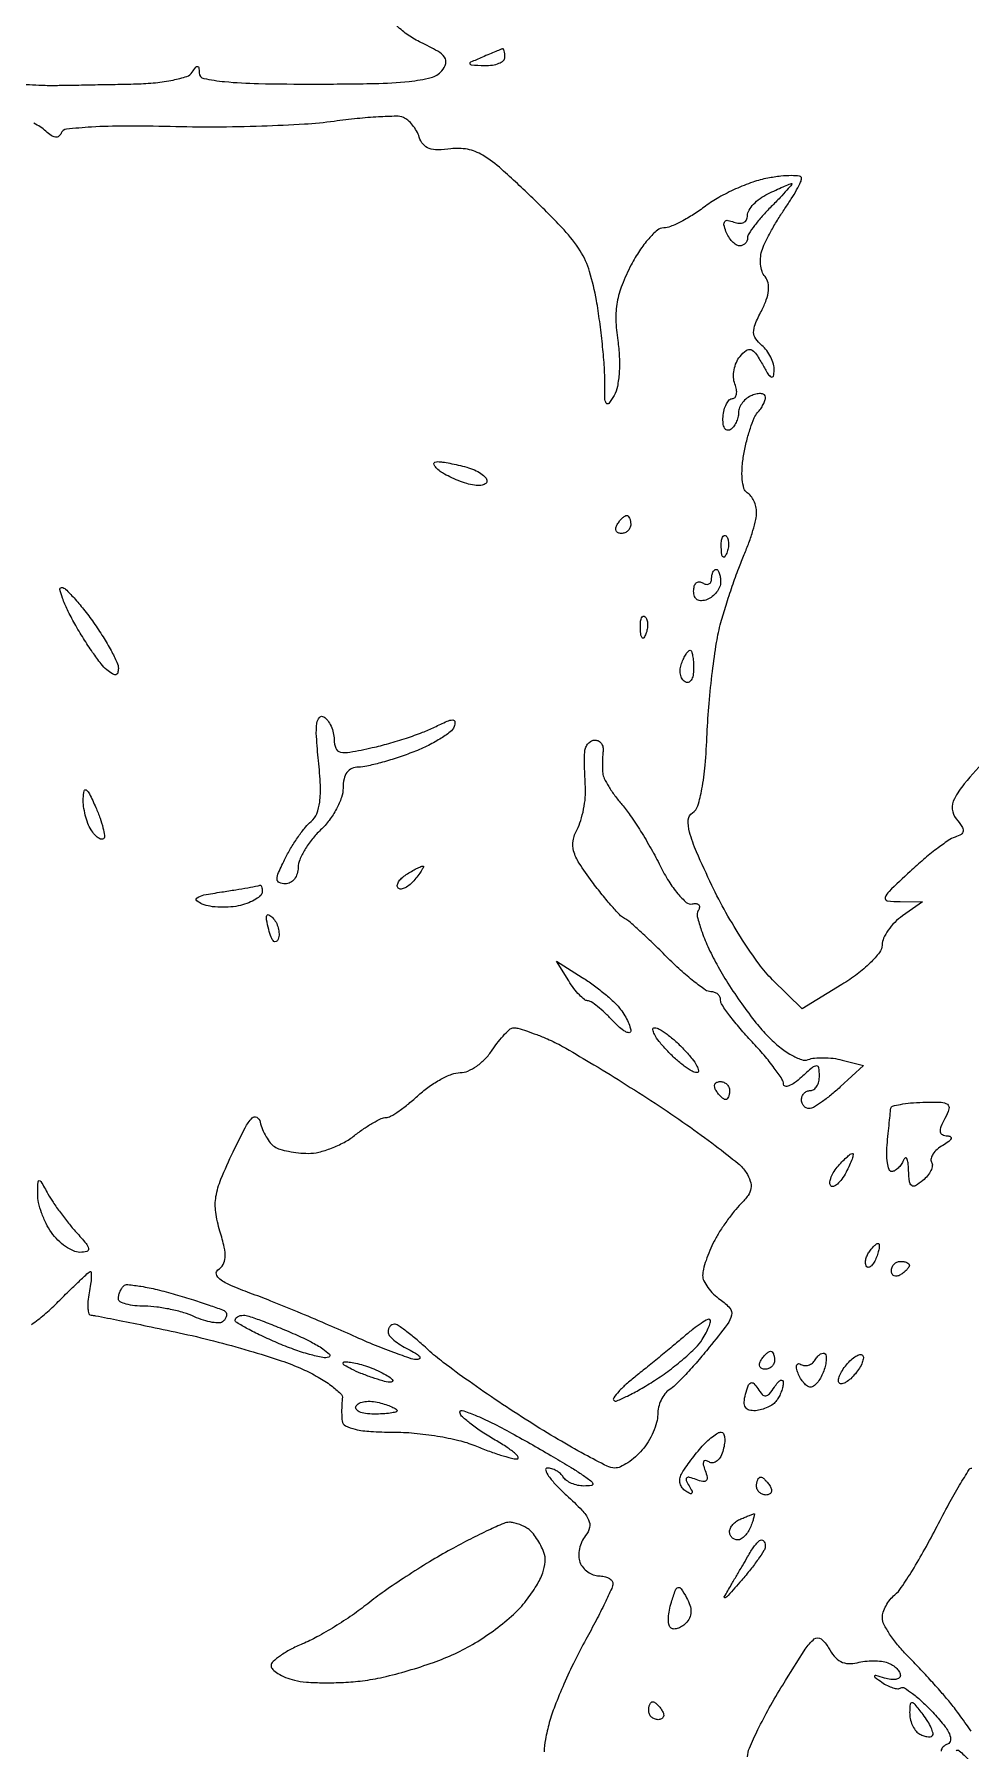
# Model space of a CAD drawing. Extents: x 0 to 102, y 0 to 135.
# Drawn here: x 37.62 to 46.43, y 51.65 to 67.81 of the extents above; entities that cross this region are included whole.
import ezdxf

# ---------------------------------------------------------------- set-up
doc = ezdxf.new("R2010")
doc.units = 0
doc.header["$MEASUREMENT"] = 0

msp = doc.modelspace()

# ---------------------------------------------------------------- linework, layer by layer
for points in [[(37.420695, 67.344986, 0.004148), (37.660715, 67.332092, 0.01438), (37.8162, 67.329509, 0.001091), (37.961931, 67.331597, 0.000436), (38.161631, 67.335068, 0.000431), (38.376987, 67.339185, 0.000543), (38.576335, 67.343384, 0.01967), (38.758674, 67.354609, 0.026201), (38.922689, 67.379936, 0.025354), (39.052546, 67.413966, 0.176123), (39.103789, 67.453382, -0.017817), (39.136006, 67.500262, -0.26228), (39.153611, 67.508125, -0.355002), (39.165409, 67.496565, -0.025285), (39.168505, 67.44735, 0.352469), (39.212099, 67.394529, 0.026608), (39.408813, 67.364828, 0.019556), (39.726837, 67.346508, 0.004609), (40.259241, 67.3416, 0.004791), (40.817725, 67.346952, 0.021182), (41.145889, 67.367167, 0.034366), (41.3514, 67.402992, 0.160554), (41.451877, 67.465941, 0.101737), (41.489336, 67.536178, 0.233904), (41.479326, 67.593668, 0.108027), (41.414154, 67.651252, 0.015868), (41.256686, 67.732573, -0.03951), (41.13702, 67.801718, -0.040345), (41.030614, 67.888395, -0.043666)], [(46.589731, 61.004068, 0.008702), (46.36942, 60.75289, 0.05756), (46.277017, 60.614174, 0.138533), (46.257209, 60.515095, 0.154187), (46.293631, 60.424941, -0.024345), (46.347706, 60.352502, -0.164509), (46.359328, 60.309923, -0.245156), (46.340645, 60.278789, -0.056356), (46.283307, 60.252011, 0.069547), (46.21906, 60.219924, 0.01228), (46.109636, 60.140707, 0.01309), (45.985176, 60.040604, 0.011446), (45.860307, 59.929658, 0.003916), (45.661591, 59.741863, 0.122218), (45.625791, 59.685087, 0.469911), (45.645238, 59.654015, 0.030523), (45.766274, 59.645289), (45.975448, 59.643), (45.787424, 59.511303, 0.045449), (45.715291, 59.450317, 0.042954), (45.653847, 59.376211, 0.045964), (45.611162, 59.300707, 0.101347), (45.596726, 59.236353, -0.161801), (45.572084, 59.166578, -0.033671), (45.484492, 59.068232, -0.032109), (45.362418, 58.962952, -0.025534), (45.218409, 58.865189), (44.842766, 58.637278), (44.565433, 58.909863, -0.040844), (44.43874, 59.056551, -0.014876), (44.283336, 59.28322, -0.014636), (44.127282, 59.542396, -0.016945), (43.994551, 59.798086, -0.008004), (43.850523, 60.113023, -0.037957), (43.784991, 60.300037, -0.078641), (43.772812, 60.416497, -0.245901), (43.811722, 60.482153, 0.18134), (43.862012, 60.547161, 0.028986), (43.901149, 60.705917, 0.024754), (43.931323, 60.929319, 0.011009), (43.949959, 61.225986, -0.011165), (43.968008, 61.511879, -0.009515), (43.999499, 61.812398, -0.009626), (44.038628, 62.084762, -0.026653), (44.079965, 62.273845, -0.008914), (44.12769, 62.435928, -0.006411), (44.186504, 62.615201, -0.006477), (44.24688, 62.784386, -0.013888), (44.298728, 62.912886, 0.015933), (44.343235, 63.024506, 0.015638), (44.380845, 63.139429, 0.015722), (44.40746, 63.242134, 0.055588), (44.415, 63.309743, 0.059864), (44.408532, 63.363571, 0.050801), (44.389386, 63.417577, 0.053147), (44.361191, 63.46373, 0.090907), (44.327804, 63.493904, -0.185503), (44.296068, 63.535618, -0.049011), (44.280329, 63.619439, -0.040562), (44.279602, 63.729926, -0.025312), (44.295765, 63.858447, -0.017027), (44.322341, 63.98327, -0.018998), (44.356557, 64.101454, -0.018667), (44.393059, 64.199279, -0.088221), (44.425261, 64.24947, 0.035795), (44.45371, 64.285021, 0.032681), (44.477763, 64.325332, 0.034259), (44.494417, 64.364271, 0.084112), (44.4996, 64.394865, 0.236269), (44.48924, 64.415566, 0.129407), (44.462323, 64.426484, 0.080346), (44.421338, 64.425157, 0.043448), (44.3727, 64.411194, 0.071217), (44.324186, 64.384146, 0.063626), (44.283077, 64.343651, 0.066839), (44.255256, 64.296424, 0.100052), (44.2458, 64.249642, -0.062709), (44.239906, 64.202829, -0.05146), (44.222453, 64.155508, -0.053352), (44.196746, 64.114756, -0.087181), (44.16632, 64.087664, -0.216944), (44.137448, 64.083998, -0.194874), (44.113972, 64.103212, -0.101175), (44.100391, 64.147376, -0.042988), (44.099723, 64.209572, -0.041873), (44.110214, 64.27504, -0.058838), (44.131044, 64.33036, -0.074778), (44.158348, 64.368051, -0.2013), (44.188254, 64.3806, 0.219944), (44.212631, 64.391868, 0.13592), (44.226168, 64.421027, 0.086092), (44.225842, 64.465488, 0.046867), (44.211092, 64.518223, -0.081693), (44.198373, 64.579896, -0.056204), (44.203512, 64.651228, -0.05536), (44.224673, 64.720906, -0.071946), (44.25945, 64.777747, -0.053061), (44.317895, 64.834653, -0.256837), (44.362004, 64.841917, -0.162162), (44.405912, 64.807761, -0.020403), (44.469412, 64.703575, 0.012998), (44.522385, 64.613692, 0.133523), (44.553745, 64.584666, 0.476664), (44.573488, 64.593207, 0.062858), (44.581202, 64.645191, 0.074026), (44.573603, 64.705179, 0.045927), (44.548176, 64.771602, 0.045062), (44.510126, 64.834021, 0.060215), (44.464564, 64.882172, -0.064994), (44.406825, 64.944365, -0.153091), (44.387442, 65.003924, -0.102326), (44.402261, 65.0797, -0.02038), (44.461069, 65.205323, 0.032098), (44.506824, 65.309341, 0.061768), (44.527271, 65.397927, 0.081249), (44.522978, 65.471016, 0.118528), (44.494645, 65.52867, -0.094807), (44.467245, 65.57839, -0.054548), (44.453232, 65.64557, -0.051788), (44.453733, 65.718813, -0.059392), (44.469607, 65.786927, -0.028661), (44.50238, 65.863394, -0.011219), (44.555893, 65.965025, -0.011062), (44.618839, 66.072649, -0.013529), (44.682567, 66.17026, 0.011498), (44.74209, 66.260627, 0.01481), (44.792341, 66.346423, 0.012601), (44.829995, 66.419635, 0.112933), (44.838, 66.454625, 0.377591), (44.820342, 66.474674, 0.030907), (44.744808, 66.479578, 0.02944), (44.642401, 66.473856, 0.017177), (44.52075, 66.455591, 0.03753), (44.379727, 66.418316, 0.022098), (44.217584, 66.354, 0.022026), (44.060371, 66.274958, 0.034831), (43.934195, 66.192375, -0.02015), (43.821994, 66.114143, -0.022342), (43.707572, 66.048035, -0.022415), (43.605765, 66.0008, -0.097706), (43.540886, 65.988, 0.17849), (43.481471, 65.966092, 0.036037), (43.400004, 65.885732, 0.033888), (43.313985, 65.773151, 0.026057), (43.23542, 65.639854, 0.026398), (43.149016, 65.450306, 0.049618), (43.103238, 65.288534, 0.051245), (43.091039, 65.124447, 0.030174), (43.108442, 64.928367, -0.025873), (43.123426, 64.774559, -0.028183), (43.121779, 64.624387, -0.030136), (43.105187, 64.495039, -0.083663), (43.073449, 64.409363, -0.030467), (43.024998, 64.335831, -0.527422), (43.000828, 64.336881, -0.13539), (42.986995, 64.383658, -0.006356), (42.986049, 64.5498, 0.019626), (42.981361, 64.695235, 0.007839), (42.964006, 64.89387, 0.007743), (42.938585, 65.107723, 0.009675), (42.908088, 65.305302, 0.030534), (42.843554, 65.576581, 0.065807), (42.754984, 65.771751, 0.049756), (42.603184, 65.968612, 0.01153), (42.308911, 66.266461, 0.009112), (42.015584, 66.539807, 0.047323), (41.837893, 66.671377, 0.086685), (41.693552, 66.727335, 0.085868), (41.538291, 66.731309, -0.032058), (41.416005, 66.721304, -0.092811), (41.332614, 66.735408, -0.130822), (41.276707, 66.774717, -0.097934), (41.240283, 66.840984, 0.049561), (41.214902, 66.899965, 0.04273), (41.177308, 66.956014, 0.044868), (41.133889, 67.00116, 0.087808), (41.09123, 67.026734, 0.09619), (41.024204, 67.038453, 0.00917), (40.857402, 67.032273, 0.011433), (40.657131, 67.016571, 0.008774), (40.439197, 66.990591, -0.019226), (40.160707, 66.963281, -0.006751), (39.759251, 66.94488, -0.006691), (39.316813, 66.936508, -0.007786), (38.896127, 66.94073, 0.006445), (38.472535, 66.946118, 0.014994), (38.155249, 66.936546, 0.01126), (37.919052, 66.916977, 0.284296), (37.869955, 66.878939, -0.146372), (37.848186, 66.850206, -0.192063), (37.816605, 66.842065, -0.116494), (37.775124, 66.85764, -0.041313), (37.725255, 66.89745, 0.045453), (37.673683, 66.937926, 0.035874), (37.611488, 66.972136, 0.036987)], [(37.592161, 55.665658, 0.024879), (37.711828, 55.757546, 0.020781), (37.829489, 55.866314, -0.003145), (37.940111, 55.976056, -0.004692), (38.038334, 56.07049, -0.002098), (38.123062, 56.149763, -0.095072), (38.143312, 56.162414, -0.511415), (38.153304, 56.155916, -0.02396), (38.153338, 56.108751, -0.023098), (38.147201, 56.043205, -0.012335), (38.133894, 55.9629, 0.024941), (38.122549, 55.881815, 0.042662), (38.122285, 55.813528, 0.056114), (38.131661, 55.765687, 0.32728), (38.15115, 55.7514, -0.048251), (38.193563, 55.747297, -0.000856), (38.41864, 55.702944, -0.002139), (38.680758, 55.649657, -0.001424), (38.980746, 55.586443, -0.010122), (39.304752, 55.510314, -0.008879), (39.639968, 55.417981, -0.008959), (39.939652, 55.323814, -0.026279), (40.140946, 55.244599, -0.021622), (40.288747, 55.169391, -0.03141), (40.411374, 55.089621, -0.032185), (40.498659, 55.01552, -0.236357), (40.516294, 54.965406, 0.017708), (40.51205, 54.918589, 0.010245), (40.510099, 54.862088, 0.010231), (40.510465, 54.805258, 0.016902), (40.513376, 54.75735, 0.258885), (40.545403, 54.710653, 0.0614), (40.637658, 54.677982, 0.039791), (40.783543, 54.657696, 0.014659), (40.991417, 54.6516, -0.023027), (41.19285, 54.642318, -0.017723), (41.411171, 54.614323, -0.01804), (41.613737, 54.573461, -0.040185), (41.763149, 54.5247, 0.010682), (41.886425, 54.476259, 0.012413), (42.005676, 54.435648, 0.011467), (42.107771, 54.406238, 0.069587), (42.162282, 54.399743, 0.589561), (42.171011, 54.416307, 0.073403), (42.136479, 54.455132, 0.030384), (42.055871, 54.514718, 0.012628), (41.94045, 54.585572, -0.015515), (41.818918, 54.661147, -0.022138), (41.716392, 54.736155, -0.019105), (41.639219, 54.803039, -0.207527), (41.6232, 54.839973, -0.512289), (41.645058, 54.855708, -0.015967), (41.766095, 54.810859, -0.019003), (41.923021, 54.739877, -0.010448), (42.10965, 54.641841, -0.00317), (42.308124, 54.530584, -0.003314), (42.502225, 54.418446, -0.003182), (42.66862, 54.319408, -0.014631), (42.762974, 54.258597, -0.008769), (42.854747, 54.193177, -0.179303), (42.873073, 54.165151, -0.448693), (42.860758, 54.147873, -0.027011), (42.789117, 54.144, -0.054203), (42.731407, 54.150275, -0.04916), (42.674367, 54.168851, -0.05233), (42.62636, 54.196188, -0.099075), (42.5961, 54.2286, 0.073569), (42.568812, 54.260968, 0.053067), (42.53025, 54.288349, 0.053172), (42.486891, 54.306945, 0.074869), (42.445353, 54.3132, 0.511968), (42.430501, 54.29259, 0.074168), (42.458299, 54.237862, 0.036744), (42.52666, 54.155286, 0.016427), (42.62769, 54.056731, -0.015685), (42.771627, 53.916736, -0.082233), (42.834108, 53.826151, -0.164125), (42.842626, 53.751999, -0.121023), (42.806279, 53.677108, 0.066752), (42.770834, 53.6205, 0.054489), (42.74852, 53.552538, 0.05627), (42.741927, 53.484037, 0.087708), (42.75318, 53.425977, 0.080404), (42.78164, 53.377055, 0.065564), (42.825921, 53.335593, 0.066571), (42.878647, 53.307562, 0.089158), (42.931845, 53.298, -0.052903), (42.981411, 53.292741, -0.07273), (43.023343, 53.277119, -0.092595), (43.051503, 53.254043, -0.176717), (43.0614, 53.226916, -0.106632), (43.05144, 53.180744, -0.00555), (42.986923, 53.042274, -0.008581), (42.904988, 52.878665, -0.006114), (42.80786, 52.698166, 0.012765), (42.704199, 52.499231, 0.010192), (42.602401, 52.27985, 0.010332), (42.516462, 52.072791, 0.025498), (42.46446, 51.916793, 0.020165), (42.427435, 51.758983, 0.050282), (42.416839, 51.641108, 0.070858)], [(46.434578, 51.836245, 0.004862), (46.317786, 52.000229, 0.014838), (46.234193, 52.108321, 0.008542), (46.152707, 52.204082, 0.004222), (46.046148, 52.323018, 0.004189), (45.933494, 52.44458, 0.006111), (45.83205, 52.54962, -0.023223), (45.742995, 52.64838, -0.026636), (45.667741, 52.750715, -0.027197), (45.61408, 52.843053, -0.118564), (45.5994, 52.90409, -0.07988), (45.607889, 52.956887, -0.044251), (45.633808, 53.016967, -0.042715), (45.671712, 53.074681, -0.052946), (45.716534, 53.120695, 0.071896), (45.777383, 53.188073, 0.009499), (45.881771, 53.350223, 0.010857), (45.998427, 53.548743, 0.008912), (46.114556, 53.765554, -0.006277), (46.225555, 53.975439, -0.00993), (46.326483, 54.152172, -0.00431), (46.415628, 54.298438, -0.262388), (46.441571, 54.312665, -0.217961)], [(44.330447, 51.595209, -0.10275), (44.347399, 51.676684, -0.011376), (44.427611, 51.850364, -0.013481), (44.534524, 52.054543, -0.01053), (44.661151, 52.270469, -0.004526), (44.872829, 52.607726, -0.079184), (44.95858, 52.704013, -0.353753), (45.022917, 52.704344, -0.101474), (45.091347, 52.622046, 0.052402), (45.146228, 52.541153, 0.096983), (45.207903, 52.491622, 0.108127), (45.278832, 52.472157, 0.077204), (45.361003, 52.480541, -0.036274), (45.434844, 52.494227, -0.028628), (45.516028, 52.498575, -0.029414), (45.592231, 52.493802, -0.06134), (45.64986, 52.479462, -0.049781), (45.695279, 52.456626, -0.054766), (45.73372, 52.42587, -0.061964), (45.759971, 52.392242, -0.135584), (45.7686, 52.361004, -0.235573), (45.756694, 52.337135, -0.119649), (45.72511, 52.323513, -0.076932), (45.677281, 52.322772, -0.043315), (45.62055, 52.335736, 0.004301), (45.537337, 52.361716, 0.335745), (45.52513, 52.357208, 0.394998), (45.527292, 52.345543, 0.004762), (45.595361, 52.296363, 0.036525), (45.6464, 52.265551, 0.044606), (45.698153, 52.244822, 0.050664), (45.74331, 52.236111, 0.162122), (45.772765, 52.243074, -0.285451), (45.806614, 52.242988, -0.022867), (45.88343, 52.189941, -0.025452), (45.974835, 52.112796, -0.01642), (46.072904, 52.014858, -0.018801), (46.174974, 51.897453, -0.060041), (46.229859, 51.809538, -0.132196), (46.240402, 51.75001, -0.291966), (46.213426, 51.714942, 0.109051), (46.170234, 51.68761, 0.176529), (46.151928, 51.648717, 0.113266)], [(46.293909, 51.651909, -0.400454), (46.32286, 51.652592, -0.013175), (46.414105, 51.565075, -0.018535)]]:
    msp.add_lwpolyline(points, format="xyb")
for points in [[(42.02505, 67.674054, 0.028259), (42.010597, 67.669094, 0.001191), (41.96041, 67.648497, 0.002049), (41.901059, 67.623687, 0.001455), (41.8347, 67.5954, 0.003751), (41.72348, 67.546615, 0.368608), (41.716622, 67.532185, 0.326773), (41.729888, 67.521535, 0.003386), (41.85585, 67.516746, 0.042539), (41.928729, 67.520671, 0.063338), (41.990285, 67.537398, 0.084397), (42.031919, 67.563514, 0.213708), (42.0462, 67.5954, 0.023697), (42.044682, 67.627416, 0.042003), (42.039987, 67.653402, 0.057039), (42.033192, 67.670582, 0.352125)], [(44.743786, 66.405274, -0.695444), (44.747726, 66.398533, -0.00823), (44.701354, 66.343801, -0.010833), (44.636721, 66.273162, -0.005677), (44.553436, 66.187964, 0.015153), (44.468024, 66.097211, 0.019806), (44.395917, 66.008982, 0.01774), (44.342376, 65.932392, 0.144652), (44.3304, 65.891864, -0.102509), (44.324623, 65.863983, -0.098696), (44.308208, 65.840262, -0.09709), (44.283687, 65.824369, -0.095673), (44.254851, 65.8188, -0.146224), (44.222126, 65.82858, -0.059227), (44.186129, 65.858844, -0.051806), (44.152596, 65.902966, -0.045015), (44.126992, 65.955119, -0.03808), (44.108443, 66.017213, -0.236196), (44.116421, 66.048491, -0.265879), (44.145079, 66.058547, -0.046062), (44.202541, 66.042375, 0.071739), (44.253231, 66.03087, 0.134055), (44.294279, 66.038619, 0.162267), (44.320699, 66.064486, 0.119118), (44.3304, 66.104627, -0.135), (44.343944, 66.153875, -0.054103), (44.386315, 66.210211, -0.048324), (44.447925, 66.264386, -0.043859), (44.52075, 66.307746, -0.003958), (44.596042, 66.343326, -0.00533), (44.664786, 66.374263, -0.003712), (44.722776, 66.39911, -0.056049)], [(41.41593, 63.787245, -0.035198), (41.459028, 63.783584, -0.008814), (41.528607, 63.771444, -0.008959), (41.607879, 63.75469, -0.008909), (41.68665, 63.735078, -0.037061), (41.759511, 63.709638, -0.048623), (41.821085, 63.675423, -0.057525), (41.863697, 63.638104, -0.186259), (41.877, 63.603632, -0.266134), (41.862045, 63.577526, -0.102992), (41.821085, 63.563719, -0.06617), (41.759611, 63.564475, -0.037258), (41.68665, 63.580708, -0.021424), (41.607879, 63.60824, -0.019095), (41.528607, 63.643382, -0.019519), (41.459775, 63.680494, -0.054537), (41.41593, 63.713309, -0.034527), (41.385974, 63.745444, -0.171988), (41.37786, 63.768335, -0.316166), (41.387844, 63.782546, -0.090315)], [(43.193293, 63.2808, -0.210953), (43.207559, 63.274501, -0.081139), (43.219641, 63.255949, -0.061769), (43.227864, 63.228589, -0.042167), (43.2306, 63.1962, -0.105053), (43.223742, 63.16392, -0.099167), (43.204282, 63.136451, -0.09642), (43.175207, 63.11804, -0.093332), (43.141007, 63.1116, -0.108972), (43.110979, 63.118223, -0.182303), (43.093091, 63.136451, -0.161196), (43.090459, 63.163874, -0.082592), (43.1037, 63.1962, -0.029505), (43.126457, 63.228583, -0.035638), (43.151586, 63.255949, -0.038439), (43.175465, 63.275255, -0.151918)], [(44.127713, 63.088687, -0.126455), (44.144061, 63.061029, -0.060344), (44.150758, 63.019972, -0.05415), (44.147592, 62.972803, -0.051402), (44.134391, 62.926537, -0.054073), (44.115648, 62.891287, -0.470617), (44.10023, 62.889828, -0.168741), (44.088274, 62.914511, -0.018894), (44.083279, 62.97765, -0.028489), (44.084209, 63.036547, -0.077125), (44.093576, 63.077154, -0.208169), (44.109197, 63.092597, -0.296942)], [(44.0343, 62.7732, -0.243542), (44.050529, 62.764796, -0.067758), (44.064174, 62.738582, -0.052098), (44.073516, 62.700491, -0.034116), (44.0766, 62.655351, -0.096313), (44.067133, 62.60666, -0.06686), (44.039323, 62.557816, -0.064359), (43.998212, 62.51623, -0.074185), (43.9497, 62.488806, -0.076235), (43.897038, 62.477349, -0.158198), (43.856748, 62.487711, -0.166538), (43.831544, 62.519185, -0.086507), (43.8228, 62.569348, -0.067775), (43.829014, 62.614981, -0.141436), (43.847651, 62.645263, -0.190681), (43.87527, 62.655699, -0.135314), (43.9074, 62.6463, 0.082592), (43.939726, 62.633059, 0.161196), (43.967149, 62.635691, 0.182303), (43.985377, 62.653579, 0.108972), (43.992, 62.683607, -0.045254), (43.99511, 62.717901, -0.065146), (44.004426, 62.746882, -0.085121), (44.018137, 62.766461, -0.200115)], [(37.874237, 62.602194, -0.189252), (37.912202, 62.586129, -0.014313), (37.991212, 62.504286, -0.01815), (38.081614, 62.39758, -0.012754), (38.17575, 62.271427, -0.013518), (38.264832, 62.137956, -0.016766), (38.340059, 62.008962, -0.015178), (38.395587, 61.898026, -0.108859), (38.4084, 61.839874, -0.071934), (38.402254, 61.797379, -0.300982), (38.383442, 61.78157, -0.175153), (38.35169, 61.789094, -0.028326), (38.299786, 61.827424, -0.055592), (38.245879, 61.883352, -0.012016), (38.166413, 61.991907, -0.012396), (38.080093, 62.122776, -0.011566), (37.998272, 62.260783, -0.014158), (37.929148, 62.392361, -0.026739), (37.882266, 62.502649, -0.031031), (37.858578, 62.583077, -0.489675)], [(43.366313, 62.327288, -0.126455), (43.382661, 62.299629, -0.060344), (43.389358, 62.258572, -0.05415), (43.386192, 62.211403, -0.051402), (43.372991, 62.165137, -0.054073), (43.354248, 62.129887, -0.470617), (43.33883, 62.128428, -0.168741), (43.326874, 62.153111, -0.018894), (43.321879, 62.21625, -0.028489), (43.322809, 62.275147, -0.077125), (43.332176, 62.315754, -0.208169), (43.347797, 62.331197, -0.296942)], [(43.789551, 62.0118, -0.327354), (43.802532, 62.002281, -0.029196), (43.813033, 61.960631, -0.029198), (43.8204, 61.904379, -0.017964), (43.8228, 61.837607, -0.045552), (43.817025, 61.774348, -0.099152), (43.799034, 61.729272, -0.177225), (43.772475, 61.709391, -0.214542), (43.741895, 61.713416, -0.126981), (43.714584, 61.741887, -0.081026), (43.698755, 61.785212, -0.072258), (43.696484, 61.836396, -0.066719), (43.708646, 61.887609, -0.021825), (43.729324, 61.935178, -0.030936), (43.75207, 61.975319, -0.031518), (43.77383, 62.00452, -0.220306)], [(40.341007, 61.385453, -0.095458), (40.378463, 61.350983, -0.052751), (40.410073, 61.297174, -0.049917), (40.431546, 61.233655, -0.056619), (40.4388, 61.1698, 0.096342), (40.454356, 61.089814, 0.250418), (40.497987, 61.053372, 0.096755), (40.587979, 61.052273, 0.009832), (40.79835, 61.094995, 0.013858), (40.952577, 61.134003, 0.010642), (41.118755, 61.184813, 0.010786), (41.272249, 61.239038, 0.025005), (41.384189, 61.287845, -0.010449), (41.501991, 61.343341, -0.098923), (41.556145, 61.355573, -0.399999), (41.575782, 61.337784, -0.11048), (41.569101, 61.292459, -0.139185), (41.531606, 61.242414, -0.025337), (41.435028, 61.176265, -0.025539), (41.310475, 61.108414, -0.020736), (41.170784, 61.048317, -0.012181), (41.023478, 60.996135, -0.012755), (40.876036, 60.952043, -0.012497), (40.74705, 60.920467, -0.053824), (40.668622, 60.912, 0.103645), (40.60611, 60.898901, 0.13121), (40.560161, 60.862195, 0.106588), (40.532456, 60.800729, 0.052821), (40.5234, 60.715247, -0.08344), (40.508335, 60.625599, -0.039555), (40.461272, 60.517924, -0.037766), (40.392834, 60.410353, -0.04365), (40.3119, 60.3198, 0.034902), (40.230965, 60.232369, 0.034375), (40.162528, 60.134102, 0.036434), (40.11499, 60.039764, 0.098805), (40.1004, 59.966653, -0.076416), (40.091329, 59.907645, -0.089519), (40.065028, 59.857571, -0.100753), (40.025906, 59.824096, -0.127419), (39.979984, 59.8122, -0.101595), (39.923196, 59.823859, -0.301949), (39.902482, 59.855523, -0.103735), (39.916125, 59.918332, -0.010529), (39.981739, 60.057098, -0.019816), (40.037212, 60.158072, -0.017387), (40.102841, 60.258954, -0.017731), (40.168513, 60.345882, -0.048945), (40.22244, 60.400367, 0.1244), (40.275589, 60.473179, 0.065552), (40.303693, 60.582285, 0.042137), (40.309537, 60.740331, 0.013896), (40.292092, 60.972315, -0.009227), (40.272971, 61.19836, -0.045979), (40.276272, 61.325532, -0.153306), (40.300519, 61.379523, -0.364471)], [(42.895909, 61.1658, -0.124261), (42.928491, 61.157575, -0.116034), (42.954243, 61.134736, -0.103799), (42.969043, 61.100435, -0.082595), (42.970485, 61.06005, 0.017066), (42.965944, 61.0124, 0.010682), (42.963731, 60.956411, 0.010718), (42.963913, 60.901105, 0.019159), (42.966776, 60.855737, 0.090563), (42.981434, 60.805142, 0.021548), (43.024094, 60.7281, 0.021463), (43.081623, 60.642496, 0.019742), (43.147825, 60.559637, -0.028132), (43.226589, 60.45759, -0.01094), (43.324234, 60.308296, -0.010789), (43.423177, 60.141635, -0.013156), (43.508205, 59.9814, 0.024262), (43.58884, 59.837268, 0.035158), (43.674605, 59.719359, 0.038082), (43.754028, 59.638313, 0.235582), (43.808769, 59.623946, -0.069504), (43.847492, 59.626555, -0.19367), (43.871525, 59.614824, -0.23107), (43.878194, 59.591626, -0.095116), (43.866243, 59.560249, 0.201563), (43.857397, 59.503927, 0.02232), (43.89505, 59.376191, 0.024392), (43.956633, 59.222032, 0.017402), (44.039766, 59.055759, 0.017517), (44.145528, 58.876677, 0.012508), (44.275738, 58.683673, 0.012652), (44.409281, 58.505736, 0.026253), (44.523947, 58.375426, 0.029084), (44.63226, 58.276817, 0.039599), (44.74116, 58.202119, 0.044948), (44.837059, 58.157879, 0.179079), (44.900757, 58.158644, -0.067244), (44.960775, 58.172831, -0.02782), (45.044302, 58.176359, -0.026908), (45.135533, 58.170217, -0.031231), (45.221065, 58.154347), (45.421486, 58.104045), (45.201989, 57.900622, -0.015156), (45.112653, 57.822725, -0.019478), (45.025748, 57.756955, -0.017628), (44.950415, 57.708282, -0.135415), (44.910246, 57.6972, -0.116351), (44.882689, 57.703701, -0.100505), (44.859222, 57.722051, -0.093107), (44.84347, 57.749492, -0.084057), (44.838, 57.7818, -0.099038), (44.844459, 57.814087, -0.097945), (44.862851, 57.841549, -0.097945), (44.890313, 57.859941, -0.099038), (44.9226, 57.8664, 0.162272), (44.95487, 57.877156, 0.096243), (44.982349, 57.907529, 0.077595), (45.000912, 57.952864, 0.058509), (45.0072, 58.006412, 0.037298), (45.00161, 58.081244, 0.393341), (44.97966, 58.098712, 0.157135), (44.940045, 58.082471, 0.008696), (44.838, 57.9933, -0.026455), (44.772966, 57.940422, -0.062952), (44.718503, 57.910383, -0.147451), (44.683924, 57.907419, -0.354723), (44.6688, 57.926054, 0.146234), (44.654058, 57.975382, 0.014153), (44.581821, 58.078931, 0.017024), (44.486107, 58.199377, 0.012654), (44.3727, 58.32589, -0.011593), (44.259284, 58.451874, -0.015876), (44.163579, 58.570704, -0.012603), (44.090671, 58.672601, -0.150076), (44.0766, 58.718424, 0.11536), (44.069591, 58.748396, 0.100434), (44.0498, 58.773918, 0.093415), (44.020206, 58.791048, 0.084806), (43.985366, 58.797, -0.153621), (43.933362, 58.813364, -0.014618), (43.825102, 58.893792, -0.017585), (43.699508, 59.0003, -0.01297), (43.567904, 59.126504, 0.005564), (43.437921, 59.254903, 0.00749), (43.317241, 59.368042, 0.00535), (43.214116, 59.459863, 0.076657), (43.172689, 59.486054, -0.10069), (43.134272, 59.512987, -0.009066), (43.054589, 59.600165, -0.011494), (42.963014, 59.709022, -0.00873), (42.867526, 59.832326, -0.016914), (42.745882, 60.007243, -0.073202), (42.693553, 60.122043, -0.115899), (42.688626, 60.218989, -0.078009), (42.725294, 60.324087, 0.04775), (42.760258, 60.407722, 0.026637), (42.787299, 60.514839, 0.026348), (42.80327, 60.627088, 0.038415), (42.804454, 60.726961, -0.006114), (42.799453, 60.821755, -0.005753), (42.796647, 60.918583, -0.005732), (42.796131, 61.004458, -0.01978), (42.798636, 61.06005, -0.080237), (42.808723, 61.100446, -0.084913), (42.830907, 61.134736, -0.091749), (42.861522, 61.157728, -0.115803)], [(38.195951, 60.5313, -0.017476), (38.236099, 60.431169, -0.025583), (38.263719, 60.340348, -0.023442), (38.278448, 60.266628, -0.235716), (38.26908, 60.23765, -0.270703), (38.248158, 60.23194, -0.090385), (38.21836, 60.246063, -0.060726), (38.184287, 60.277438, -0.035364), (38.151296, 60.32225, -0.051276), (38.121518, 60.382133, -0.028739), (38.097348, 60.459845, -0.02839), (38.081775, 60.542014, -0.040893), (38.078167, 60.6159, -0.038532), (38.086168, 60.68837, -0.548472), (38.106116, 60.696348, -0.125721), (38.136651, 60.659932, -0.007846)], [(41.274009, 59.980105, -0.546793), (41.279398, 59.972413, -0.036148), (41.264826, 59.943142, -0.026491), (41.237365, 59.901872, -0.013159), (41.198503, 59.852456, -0.039407), (41.153945, 59.806641, -0.06172), (41.108547, 59.775766, -0.085026), (41.069284, 59.763435, -0.234162), (41.042544, 59.772456, -0.225585), (41.033715, 59.797285, -0.108439), (41.044535, 59.830142, -0.073916), (41.07395, 59.86639, -0.044429), (41.11805, 59.900104, -0.009856), (41.168011, 59.930339, -0.012634), (41.215199, 59.95607, -0.01054), (41.255351, 59.975609, -0.097989)], [(39.74085, 59.800195, -0.360493), (39.748895, 59.798767, -0.095596), (39.755787, 59.786516, -0.053833), (39.760499, 59.764869, -0.026694), (39.762, 59.736771, -0.204566), (39.748109, 59.704239, -0.052337), (39.701847, 59.668402, -0.044613), (39.635627, 59.635152, -0.03258), (39.557223, 59.609947, -0.039873), (39.467477, 59.594892, -0.02977), (39.367134, 59.592185, -0.030406), (39.271681, 59.60112, -0.058316), (39.197673, 59.621653, -0.090183), (39.146299, 59.654365, -0.494172), (39.148935, 59.682307, -0.092996), (39.213996, 59.707793, -0.009058), (39.3813, 59.736472, 0.002363), (39.512517, 59.757161, 0.003575), (39.626508, 59.776524, 0.001404), (39.724083, 59.7941, 0.084009)], [(39.860851, 59.493389, -0.0741), (39.892282, 59.450951, -0.058506), (39.913113, 59.397664, -0.059552), (39.92076, 59.342114, -0.085105), (39.913245, 59.293034, -0.170804), (39.894327, 59.268664, -0.353106), (39.871851, 59.271067, -0.106885), (39.846973, 59.309674, -0.02593), (39.823861, 59.382419, -0.013933), (39.802575, 59.474188, -0.131195), (39.805014, 59.514216, -0.470166), (39.823701, 59.521465, -0.069225)], [(42.774952, 58.931127, -0.016785), (42.87618, 58.862334, -0.014226), (42.978445, 58.783144, -0.014461), (43.067519, 58.705605, -0.038509), (43.12485, 58.643893, -0.027641), (43.165323, 58.586763, -0.027105), (43.199536, 58.525152, -0.02816), (43.22348, 58.467947, -0.08523), (43.2306, 58.426478, -0.420522), (43.215129, 58.411336, -0.127489), (43.179929, 58.421271, -0.051657), (43.124428, 58.461903, -0.021407), (43.058104, 58.527248, 0.016309), (42.987592, 58.598151, 0.021257), (42.918374, 58.658012, 0.01947), (42.857905, 58.702248, 0.149258), (42.824655, 58.7124, -0.175498), (42.794055, 58.723482, -0.028853), (42.747399, 58.767174, -0.02873), (42.696302, 58.827463, -0.021844), (42.647252, 58.898864), (42.530803, 59.085328)], [(42.130817, 58.4586, -0.071911), (42.16955, 58.453, -0.009092), (42.250341, 58.427536, -0.010518), (42.345624, 58.393342, -0.008563), (42.446211, 58.35285, -0.02976), (42.587264, 58.283081, -0.005026), (42.84702, 58.131271, -0.00548), (43.148872, 57.946243, -0.004848), (43.459273, 57.747039, -0.007564), (43.758321, 57.54447, -0.009816), (44.025799, 57.34939, -0.00778), (44.242717, 57.179177, -0.083104), (44.316668, 57.095551, -0.054761), (44.356236, 57.013394, -0.126813), (44.36215, 56.945701, -0.114952), (44.334554, 56.87933, -0.040638), (44.267472, 56.800358, 0.02685), (44.204608, 56.730354, 0.014292), (44.134169, 56.637587, 0.014187), (44.067422, 56.538433, 0.021387), (44.015554, 56.448127, 0.019571), (43.974156, 56.360063, 0.018809), (43.93917, 56.26787, 0.019123), (43.914539, 56.184366, 0.062229), (43.9074, 56.127227, 0.112307), (43.919084, 56.075863, 0.045161), (43.956168, 56.013663, 0.041735), (44.009898, 55.951316, 0.04129), (44.073417, 55.898511, -0.055684), (44.163396, 55.819232, -0.245551), (44.180704, 55.753028, -0.1066), (44.139585, 55.665292, -0.00741), (43.970253, 55.449564, -0.008848), (43.859251, 55.317242, -0.010099), (43.74832, 55.194747, -0.009346), (43.650385, 55.094711, -0.054829), (43.592736, 55.049246, 0.091316), (43.551251, 55.01134, 0.052779), (43.516224, 54.953282, 0.050379), (43.492435, 54.885325, 0.059081), (43.4844, 54.817563, -0.068834), (43.474017, 54.7425, -0.03407), (43.4416, 54.651731, -0.033017), (43.394469, 54.560565, -0.04126), (43.338698, 54.483367, -0.034641), (43.27462, 54.41825, -0.035509), (43.202668, 54.363187, -0.037896), (43.13361, 54.324879, -0.108093), (43.080217, 54.3132, -0.118511), (43.007965, 54.330569, -0.00629), (42.796919, 54.441631, -0.009596), (42.547959, 54.582919, -0.006818), (42.274169, 54.750411, -0.007051), (41.989843, 54.935377, -0.006903), (41.708811, 55.129571, -0.006822), (41.46695, 55.3067, -0.025753), (41.323072, 55.427211, 0.010674), (41.219982, 55.518988, 0.014809), (41.123526, 55.596421, 0.011256), (41.040981, 55.655889, 0.151595), (41.005822, 55.6668, 0.119859), (40.983158, 55.661288, 0.10069), (40.963855, 55.645746, 0.091997), (40.950892, 55.622503, 0.081498), (40.9464, 55.595128, 0.177225), (40.958705, 55.561502, 0.03992), (41.002315, 55.517543, 0.036638), (41.063875, 55.472058, 0.02844), (41.13675, 55.431654, -0.020878), (41.203721, 55.395835, -0.072595), (41.241854, 55.365137, -0.310768), (41.244702, 55.345695, -0.270401), (41.227253, 55.334126, -0.096012), (41.163853, 55.342682, -0.007255), (40.999681, 55.400775, -0.009794), (40.804816, 55.477298, -0.007292), (40.592753, 55.569056, 0.004461), (40.358023, 55.672203, 0.003217), (40.09442, 55.78324, 0.003249), (39.842392, 55.885585, 0.007038), (39.647089, 55.960252, -0.014085), (39.468137, 56.031574, -0.055081), (39.364868, 56.090357, -0.163256), (39.330694, 56.138265, -0.340619), (39.345939, 56.178688, 0.122959), (39.393974, 56.227976, 0.119843), (39.413786, 56.294536, 0.069207), (39.405246, 56.391942, 0.018038), (39.364497, 56.544075, -0.039802), (39.325033, 56.722038, -0.076064), (39.326957, 56.8681, -0.056608), (39.374169, 57.033461, -0.014127), (39.488802, 57.290532, -0.008139), (39.600987, 57.514714, -0.064406), (39.667252, 57.609747, -0.359991), (39.710229, 57.615899, -0.202105), (39.742991, 57.5703, 0.04051), (39.764832, 57.500966, 0.035164), (39.798429, 57.432545, 0.036758), (39.837967, 57.374781, 0.080758), (39.877537, 57.338945, 0.070551), (39.929409, 57.314912, 0.023902), (40.0103, 57.294668, 0.023223), (40.102999, 57.280565, 0.024678), (40.194741, 57.275495, 0.060794), (40.295019, 57.287138, 0.032589), (40.414179, 57.324283, 0.031911), (40.53251, 57.378715, 0.042922), (40.631085, 57.4434, -0.016584), (40.719309, 57.508179, -0.019918), (40.806517, 57.562897, -0.019007), (40.882557, 57.602728, -0.111586), (40.92624, 57.6126, 0.132193), (40.970221, 57.624435, 0.018905), (41.049815, 57.674728, 0.020393), (41.141261, 57.743115, 0.01613), (41.234505, 57.8241, -0.031884), (41.33385, 57.90504, -0.031056), (41.443529, 57.973472, -0.032611), (41.547313, 58.021137, -0.091589), (41.625608, 58.0356, 0.103851), (41.69803, 58.050806, 0.049504), (41.781358, 58.097728, 0.046099), (41.861998, 58.16619, 0.048719), (41.92708, 58.2471, -0.020023), (41.984912, 58.328094, -0.026652), (42.044092, 58.396472, -0.025958), (42.097479, 58.446425, -0.176881)], [(43.454906, 58.4586, -0.137478), (43.49953, 58.446094, -0.023709), (43.573021, 58.396472, -0.02425), (43.655925, 58.328077, -0.019583), (43.7382, 58.2471, -0.020051), (43.808631, 58.165834, -0.044852), (43.853676, 58.097728, -0.093659), (43.86785, 58.053165, -0.450164), (43.852294, 58.0356, -0.137478), (43.80767, 58.048106, -0.023709), (43.734179, 58.097728, -0.02425), (43.651275, 58.166123, -0.019583), (43.569, 58.2471, -0.020051), (43.498569, 58.328366, -0.044852), (43.453524, 58.396472, -0.093659), (43.43935, 58.441035, -0.450164)], [(44.071607, 57.951, -0.093332), (44.105807, 57.94456, -0.09642), (44.134882, 57.926149, -0.099167), (44.154342, 57.89868, -0.105053), (44.1612, 57.8664, -0.042167), (44.158464, 57.834011, -0.061769), (44.150241, 57.806651, -0.081139), (44.138159, 57.788099, -0.210953), (44.123893, 57.7818, -0.151918), (44.106065, 57.787345, -0.038439), (44.082186, 57.806651, -0.035638), (44.057057, 57.834017, -0.029505), (44.0343, 57.8664, -0.082592), (44.021059, 57.898726, -0.161196), (44.023691, 57.926149, -0.182303), (44.041579, 57.944377, -0.108972)], [(45.978572, 57.756616, -0.011772), (46.151017, 57.757444, -0.154331), (46.210847, 57.737284, -0.321558), (46.22498, 57.694253, -0.046657), (46.187095, 57.604183, 0.02593), (46.150278, 57.525887, 0.132173), (46.144338, 57.478564, 0.253449), (46.164188, 57.451588, 0.104454), (46.209773, 57.440827, -0.121464), (46.240028, 57.432604, -0.391579), (46.245969, 57.414507, -0.128726), (46.223147, 57.38659, -0.025567), (46.168671, 57.351028, 0.045437), (46.114488, 57.312508, 0.06641), (46.075528, 57.268916, 0.087788), (46.056841, 57.227247, 0.202718), (46.061989, 57.193986, -0.17557), (46.069185, 57.159545, -0.075601), (46.055459, 57.11397, -0.061576), (46.024181, 57.064787, -0.047192), (45.979169, 57.019627, -0.03499), (45.91092, 56.970618, -0.303895), (45.875419, 56.97194, -0.211443), (45.85423, 57.008375, -0.019191), (45.846521, 57.115791, 0.019942), (45.841299, 57.187051, 0.091821), (45.829269, 57.226478, 0.439786), (45.813743, 57.230656, 0.156631), (45.797171, 57.21075, -0.051095), (45.775823, 57.170302, -0.054833), (45.747144, 57.136064, -0.061519), (45.715832, 57.112699, -0.130278), (45.686786, 57.105, -0.320382), (45.662314, 57.122475, -0.045986), (45.646913, 57.185767, -0.038192), (45.640649, 57.274555, -0.023055), (45.646136, 57.37995, -0.000268), (45.656895, 57.488662, -0.000352), (45.666835, 57.587847, -0.000255), (45.67527, 57.670989, -0.00339), (45.678599, 57.701583, -0.307904), (45.694803, 57.720337, -0.019855), (45.768944, 57.737006, -0.02347), (45.865276, 57.750043, -0.014811)], [(45.316635, 57.2742, -0.474898), (45.324845, 57.264132, -0.03067), (45.313557, 57.222369, -0.027031), (45.290868, 57.165457, -0.014499), (45.257122, 57.097754, -0.030671), (45.217499, 57.033519, -0.054872), (45.176477, 56.987093, -0.083388), (45.140447, 56.963943, -0.306628), (45.11519, 56.96881, -0.212789), (45.104658, 56.996283, -0.06812), (45.113078, 57.040235, -0.054043), (45.137212, 57.092405, -0.037882), (45.174703, 57.145256, -0.01489), (45.218238, 57.194642, -0.02026), (45.260539, 57.236323, -0.017597), (45.29744, 57.267549, -0.16834)], [(37.745726, 56.8935, 0.022416), (37.793764, 56.815154, 0.010513), (37.862459, 56.718087, 0.010393), (37.938848, 56.619189, 0.014366), (38.011701, 56.53395, -0.010414), (38.104583, 56.426999, -0.128115), (38.127376, 56.378512, -0.389809), (38.110929, 56.352206, -0.06726), (38.047244, 56.3436, -0.10673), (37.985367, 56.356961, -0.046413), (37.911908, 56.398832, -0.043092), (37.839209, 56.459688, -0.044203), (37.778697, 56.531624, -0.037536), (37.728467, 56.616191, -0.029047), (37.686442, 56.714802, -0.029786), (37.657945, 56.811984, -0.060241), (37.649573, 56.891174, -0.004405), (37.652366, 57.008473, -0.397673), (37.663643, 57.019655, -0.276093), (37.68019, 57.010299, -0.003062)], [(45.559438, 56.4282, -0.38326), (45.569356, 56.419289, -0.056204), (45.569195, 56.389851, -0.040274), (45.560733, 56.347729, -0.021914), (45.543993, 56.297651, -0.035865), (45.521891, 56.250471, -0.069269), (45.496769, 56.217295, -0.118528), (45.472962, 56.202751, -0.281567), (45.453577, 56.207423, -0.156651), (45.442241, 56.229487, -0.070517), (45.441482, 56.262404, -0.059701), (45.450676, 56.300467, -0.049364), (45.469021, 56.337971, -0.02576), (45.492912, 56.372515, -0.032473), (45.518584, 56.401695, -0.034154), (45.542514, 56.422519, -0.16338)], [(45.7686, 56.259, -0.042167), (45.800989, 56.256264, -0.061769), (45.828349, 56.248041, -0.081139), (45.846901, 56.235959, -0.210953), (45.8532, 56.221693, -0.151918), (45.847655, 56.203865, -0.038439), (45.828349, 56.179986, -0.035638), (45.800983, 56.154857, -0.029505), (45.7686, 56.1321, -0.082592), (45.736274, 56.118859, -0.161196), (45.708851, 56.121491, -0.182303), (45.690623, 56.139379, -0.108972), (45.684, 56.169407, -0.093332), (45.69044, 56.203607, -0.09642), (45.708851, 56.232682, -0.099167), (45.73632, 56.252142, -0.105053)], [(38.944506, 55.947481, -0.004553), (39.114422, 55.895679, -0.006608), (39.263346, 55.846617, -0.003609), (39.387898, 55.802745, -0.104357), (39.41655, 55.785026, -0.161501), (39.425668, 55.76788, -0.099415), (39.424983, 55.744815, -0.07993), (39.414569, 55.719291, -0.059696), (39.395758, 55.695358, -0.193736), (39.360029, 55.680139, -0.043598), (39.292775, 55.684666, -0.039056), (39.210623, 55.704111, -0.029267), (39.123877, 55.737658, 0.034665), (39.023155, 55.775365, 0.0202), (38.898057, 55.807112, 0.020132), (38.769579, 55.828885, 0.031914), (38.658219, 55.836, -0.026688), (38.562493, 55.841113, -0.042106), (38.481784, 55.856709, -0.0515), (38.424889, 55.8793, -0.279432), (38.4084, 55.9065, -0.059052), (38.41203, 55.937128, -0.039008), (38.422986, 55.970877, -0.039028), (38.43904, 56.002488, -0.05944), (38.458056, 56.026656, -0.226198), (38.497125, 56.040497, -0.014233), (38.621433, 56.023881, -0.018722), (38.773539, 55.99324, -0.012647)], [(39.585786, 55.7514, -0.082127), (39.63487, 55.743283, -0.006389), (39.760685, 55.698699, -0.008587), (39.909978, 55.640707, -0.006454), (40.072236, 55.571993, -0.014547), (40.222785, 55.500641, -0.030875), (40.333809, 55.435081, -0.05181), (40.394468, 55.384127, -0.539918), (40.388548, 55.357842, -0.140811), (40.331305, 55.353291, -0.017137), (40.207475, 55.382902, -0.019237), (40.059706, 55.429823, -0.014759), (39.902098, 55.491943, -0.009091), (39.751126, 55.559932, -0.014164), (39.623907, 55.624498, -0.00829), (39.521891, 55.682173, -0.265933), (39.5082, 55.706094, -0.16732), (39.514151, 55.723378, -0.095066), (39.530991, 55.738091, -0.075881), (39.556109, 55.748038, -0.056458)], [(43.976712, 55.710141, 0.336096), (43.956818, 55.712827, 0.01566), (43.895021, 55.675313, 0.020555), (43.820207, 55.622127, 0.012683), (43.736547, 55.553853, -0.003752), (43.637389, 55.469936, -0.002039), (43.514359, 55.368238, -0.002031), (43.388362, 55.265802, -0.003217), (43.279482, 55.179165, 0.015505), (43.188577, 55.103109, 0.026132), (43.117908, 55.033205, 0.024676), (43.070203, 54.975316, 0.372213), (43.071958, 54.951242, 0.306176), (43.100283, 54.94576, 0.012533), (43.199617, 54.991091, 0.018124), (43.319772, 55.055092, 0.011421), (43.455445, 55.137996, 0.017471), (43.595703, 55.235252, 0.017005), (43.730133, 55.342904, 0.017182), (43.841621, 55.445442, 0.058714), (43.903134, 55.522207, 0.018348), (43.939719, 55.585874, 0.027932), (43.966241, 55.643854, 0.026715), (43.981835, 55.690952, 0.269895)], [(40.71375, 55.282292, -0.022039), (40.792689, 55.254592, -0.019345), (40.872469, 55.218943, -0.019787), (40.941987, 55.181101, -0.053644), (40.986769, 55.147393, -0.412762), (40.987411, 55.129277, -0.233217), (40.964954, 55.120693, -0.04614), (40.89629, 55.13357, -0.014461), (40.796419, 55.165177, -0.012144), (40.691786, 55.204527, -0.018732), (40.603599, 55.244064, -0.013593), (40.534925, 55.280351, -0.270714), (40.5234, 55.300077, -0.398025), (40.534751, 55.312077, -0.037204), (40.579315, 55.311239, -0.032023), (40.640744, 55.301503, -0.018051)], [(44.546893, 55.413, -0.210953), (44.561159, 55.406701, -0.081139), (44.573241, 55.388149, -0.061769), (44.581464, 55.360789, -0.042167), (44.5842, 55.3284, -0.105053), (44.577342, 55.29612, -0.099167), (44.557882, 55.268651, -0.09642), (44.528807, 55.25024, -0.093332), (44.494607, 55.2438, -0.108972), (44.464579, 55.250423, -0.182303), (44.446691, 55.268651, -0.161196), (44.444059, 55.296074, -0.082592), (44.4573, 55.3284, -0.029505), (44.480057, 55.360783, -0.035638), (44.505186, 55.388149, -0.038439), (44.529065, 55.407455, -0.151918)], [(45.059963, 55.388437, -0.181876), (45.07033, 55.365566, -0.041437), (45.069591, 55.322306, -0.037678), (45.060235, 55.269455, -0.028977), (45.04244, 55.213609, -0.038917), (45.017123, 55.160412, -0.047407), (44.985233, 55.115434, -0.054451), (44.951883, 55.084332, -0.161822), (44.9226, 55.0746, -0.155747), (44.893507, 55.083887, -0.056408), (44.860836, 55.113168, -0.049125), (44.82991, 55.155655, -0.041182), (44.80572, 55.205894, -0.03703), (44.791433, 55.253359, -0.134924), (44.792987, 55.284499, -0.315874), (44.808164, 55.295817, -0.14665), (44.833123, 55.289114, 0.117023), (44.867144, 55.277818, 0.100549), (44.90469, 55.282072, 0.092897), (44.940016, 55.301302, 0.083556), (44.967526, 55.332649, -0.044369), (44.991823, 55.365129, -0.074349), (45.018034, 55.386825, -0.109751), (45.04186, 55.394837, -0.22655)], [(45.412011, 55.374789, -0.231506), (45.420712, 55.349421, -0.060418), (45.409952, 55.306437, -0.048615), (45.384144, 55.254755, -0.033123), (45.3456, 55.2015, -0.03334), (45.300876, 55.154386, -0.053484), (45.256397, 55.121415, -0.072676), (45.218672, 55.106087, -0.262339), (45.194589, 55.112811, -0.231506), (45.185888, 55.138179, -0.060418), (45.196648, 55.181163, -0.048615), (45.222456, 55.232845, -0.033123), (45.261, 55.2861, -0.03334), (45.305724, 55.333214, -0.053484), (45.350203, 55.366185, -0.072676), (45.387928, 55.381513, -0.262339)], [(44.426737, 55.060602, 0.042668), (44.468323, 55.006841, 0.233224), (44.501615, 54.993972, 0.197178), (44.535978, 55.011808, 0.030453), (44.582905, 55.0746, -0.028033), (44.61507, 55.118077, -0.102341), (44.641738, 55.139372, -0.330612), (44.658323, 55.136546, -0.193214), (44.666209, 55.1169, -0.057584), (44.66176, 55.078395, -0.030499), (44.647951, 55.0323, -0.029903), (44.627853, 54.986289, -0.040524), (44.604055, 54.9477, -0.080484), (44.570318, 54.914555, -0.043301), (44.519856, 54.885031, -0.04169), (44.46179, 54.863208, -0.051002), (44.404701, 54.853159, -0.082259), (44.345258, 54.858632, -0.194965), (44.310277, 54.884734, -0.153998), (44.298468, 54.933191, -0.047341), (44.310689, 55.00836, -0.022746), (44.335587, 55.088493, -0.202985), (44.360122, 55.114973, -0.318994), (44.388404, 55.1094, -0.046413)], [(40.861884, 54.929891, -0.016826), (40.926688, 54.910593, -0.025633), (40.981322, 54.88913, -0.023205), (41.0223, 54.868212, -0.269346), (41.031, 54.853233, -0.349346), (41.020843, 54.84047, -0.019434), (40.967405, 54.830327, -0.023105), (40.897504, 54.823137, -0.014076), (40.814507, 54.8208, -0.034022), (40.734763, 54.826232, -0.072514), (40.675526, 54.843318, -0.140077), (40.645898, 54.868473, -0.293546), (40.645391, 54.897458, -0.15438), (40.675791, 54.923634, -0.064046), (40.728529, 54.938606, -0.054994), (40.793677, 54.941137, -0.046215)], [(44.081792, 54.6516, -0.282097), (44.102704, 54.638782, -0.089032), (44.113762, 54.602177, -0.059118), (44.113637, 54.547843, -0.033857), (44.101362, 54.483352, -0.057251), (44.077948, 54.423014, -0.096097), (44.044039, 54.380749, -0.135718), (44.005501, 54.362922, -0.181207), (43.968005, 54.37033, 0.08923), (43.934973, 54.383354, 0.34844), (43.916744, 54.374027, 0.168802), (43.913912, 54.343597, 0.031201), (43.931015, 54.289087, -0.037969), (43.950041, 54.225447, -0.255343), (43.941083, 54.194917, -0.255343), (43.910553, 54.185959, -0.037969), (43.846913, 54.204985, 0.025144), (43.78382, 54.225623, 0.253186), (43.757778, 54.219523, 0.325597), (43.752756, 54.196551, 0.034823), (43.779693, 54.145305, -0.018709), (43.807609, 54.096113, -0.257747), (43.807099, 54.076335, -0.388403), (43.791926, 54.071649, -0.028061), (43.749891, 54.094474, -0.096608), (43.716387, 54.125449, -0.09379), (43.696547, 54.167056, -0.094408), (43.693356, 54.212797, -0.099443), (43.707388, 54.255596, -0.022349), (43.737785, 54.304106, -0.008291), (43.784674, 54.369643, -0.008197), (43.838256, 54.439545, -0.009796), (43.89108, 54.50355, -0.022752), (43.94442, 54.560228, -0.027533), (43.999548, 54.60811, -0.027952), (44.04931, 54.642464, -0.137952)], [(44.452307, 54.2286, -0.151918), (44.470135, 54.223055, -0.038439), (44.494014, 54.203749, -0.035638), (44.519143, 54.176383, -0.029505), (44.5419, 54.144, -0.082592), (44.555141, 54.111674, -0.161196), (44.552509, 54.084251, -0.182303), (44.534621, 54.066023, -0.108972), (44.504593, 54.0594, -0.093332), (44.470393, 54.06584, -0.09642), (44.441318, 54.084251, -0.099167), (44.421858, 54.11172, -0.105053), (44.415, 54.144, -0.042167), (44.417736, 54.176389, -0.061769), (44.425959, 54.203749, -0.081139), (44.438041, 54.222301, -0.210953)], [(44.391195, 53.883521, -0.573397), (44.395922, 53.879582, -0.020241), (44.389952, 53.850961, -0.019781), (44.378372, 53.811532, -0.010294), (44.360994, 53.7633, -0.048303), (44.336765, 53.714757, -0.053891), (44.30441, 53.673677, -0.061199), (44.269227, 53.64559, -0.13875), (44.236749, 53.6364, -0.101742), (44.207919, 53.642328, -0.098541), (44.183392, 53.65918, -0.097285), (44.16696, 53.684351, -0.096399), (44.1612, 53.71395, -0.117038), (44.16899, 53.746773, -0.06394), (44.192264, 53.781254, -0.058299), (44.226511, 53.81208, -0.058288), (44.26695, 53.834171, -0.000588), (44.308802, 53.851001, -0.000771), (44.347069, 53.866269, -0.000562), (44.379182, 53.878983, -0.007323)], [(42.0885, 53.802772, 0.10172), (42.034948, 53.791607, 0.006887), (41.892069, 53.727448, 0.00965), (41.722994, 53.644702, 0.007076), (41.5386, 53.546683, 0.010957), (41.337205, 53.430124, 0.007795), (41.116538, 53.291113, 0.007874), (40.910047, 53.151809, 0.016571), (40.755194, 53.035941, -0.018001), (40.611847, 52.92932, -0.01273), (40.443804, 52.819688, -0.012871), (40.277644, 52.72303, -0.026343), (40.141844, 52.65769, 0.022055), (40.028763, 52.60447, 0.030866), (39.933328, 52.546522, 0.031461), (39.863997, 52.49156, 0.212512), (39.8466, 52.452476, 0.202594), (39.861493, 52.417229, 0.053126), (39.910806, 52.378553, 0.045175), (39.981488, 52.342769, 0.033127), (40.065172, 52.315765, 0.04456), (40.177699, 52.29797, 0.015065), (40.343636, 52.291719, 0.014848), (40.528428, 52.295816, 0.016508), (40.706202, 52.310941, 0.027245), (40.900105, 52.344698, 0.014513), (41.135771, 52.406347, 0.014406), (41.373537, 52.48348, 0.02171), (41.575328, 52.565467, 0.029283), (41.765383, 52.666324, 0.023278), (41.958056, 52.796161, 0.023883), (42.128076, 52.935711, 0.046071), (42.247194, 53.065206, 0.025081), (42.343628, 53.205725, 0.050142), (42.402313, 53.326872, 0.066224), (42.425453, 53.431014, 0.110637), (42.413515, 53.519576, 0.032624), (42.384306, 53.585055, 0.027458), (42.345272, 53.650215, 0.028358), (42.302865, 53.705846, 0.065685), (42.263871, 53.740855, 0.03718), (42.222918, 53.764635, 0.028097), (42.174913, 53.784682, 0.028722), (42.127424, 53.798439, 0.056898)], [(44.462293, 53.6364, -0.170259), (44.476281, 53.631495, -0.100606), (44.487747, 53.617762, -0.079005), (44.494955, 53.597221, -0.056987), (44.496558, 53.57295, -0.130606), (44.484754, 53.535803, -0.011623), (44.429628, 53.453585, -0.014542), (44.357672, 53.357536, -0.010831), (44.272986, 53.2557, -0.002006), (44.147924, 53.112932, -0.109092), (44.119084, 53.0919, -0.718367), (44.111642, 53.100089, -0.005452), (44.17639, 53.2134, -0.000112), (44.22841, 53.30213, -0.000101), (44.282228, 53.393836, -0.000101), (44.330452, 53.475933, -0.000324), (44.362655, 53.53065, -0.024316), (44.389254, 53.57114, -0.031461), (44.417635, 53.605336, -0.032677), (44.44399, 53.629879, -0.172812)], [(43.757041, 53.092127, -0.049391), (43.788182, 53.020773, -0.087414), (43.797017, 52.957352, -0.101231), (43.78341, 52.9012, -0.086686), (43.748377, 52.851337, -0.053975), (43.709389, 52.819966, -0.073705), (43.668323, 52.801501, -0.093401), (43.631646, 52.798222, -0.173791), (43.604985, 52.810815, -0.165583), (43.589091, 52.843122, -0.041271), (43.586314, 52.902764, -0.037672), (43.594424, 52.975341, -0.030196), (43.61365, 53.051605, -0.011226), (43.652287, 53.164485, -0.240256), (43.6774, 53.187739, -0.327254), (43.705313, 53.177324, -0.017734)], [(43.437107, 52.1136, -0.151918), (43.454935, 52.108055, -0.038439), (43.478814, 52.088749, -0.035638), (43.503943, 52.061383, -0.029505), (43.5267, 52.029, -0.082592), (43.539941, 51.996674, -0.161196), (43.537309, 51.969251, -0.182303), (43.519421, 51.951023, -0.108972), (43.489393, 51.9444, -0.093332), (43.455193, 51.95084, -0.09642), (43.426118, 51.969251, -0.099167), (43.406658, 51.99672, -0.105053), (43.3998, 52.029, -0.042167), (43.402536, 52.061389, -0.061769), (43.410759, 52.088749, -0.081139), (43.422841, 52.107301, -0.210953)], [(45.981916, 51.992876, 0.008225), (45.90845, 52.086733, 0.185352), (45.879182, 52.103634, 0.426116), (45.861121, 52.089947, 0.02447), (45.855891, 52.012843, 0.057465), (45.861558, 51.953985, 0.05103), (45.880495, 51.895428, 0.054023), (45.909071, 51.845829, 0.096951), (45.943429, 51.814021, 0.043797), (45.980598, 51.795326, 0.055399), (46.017668, 51.785153, 0.066195), (46.04921, 51.784367, 0.171177), (46.069454, 51.794054, 0.267646), (46.075845, 51.81785, 0.038539), (46.058507, 51.867225, 0.035169), (46.026573, 51.927814, 0.023083)]]:
    msp.add_lwpolyline(points, format="xyb", close=True)

doc.saveas('drawing.dxf')
